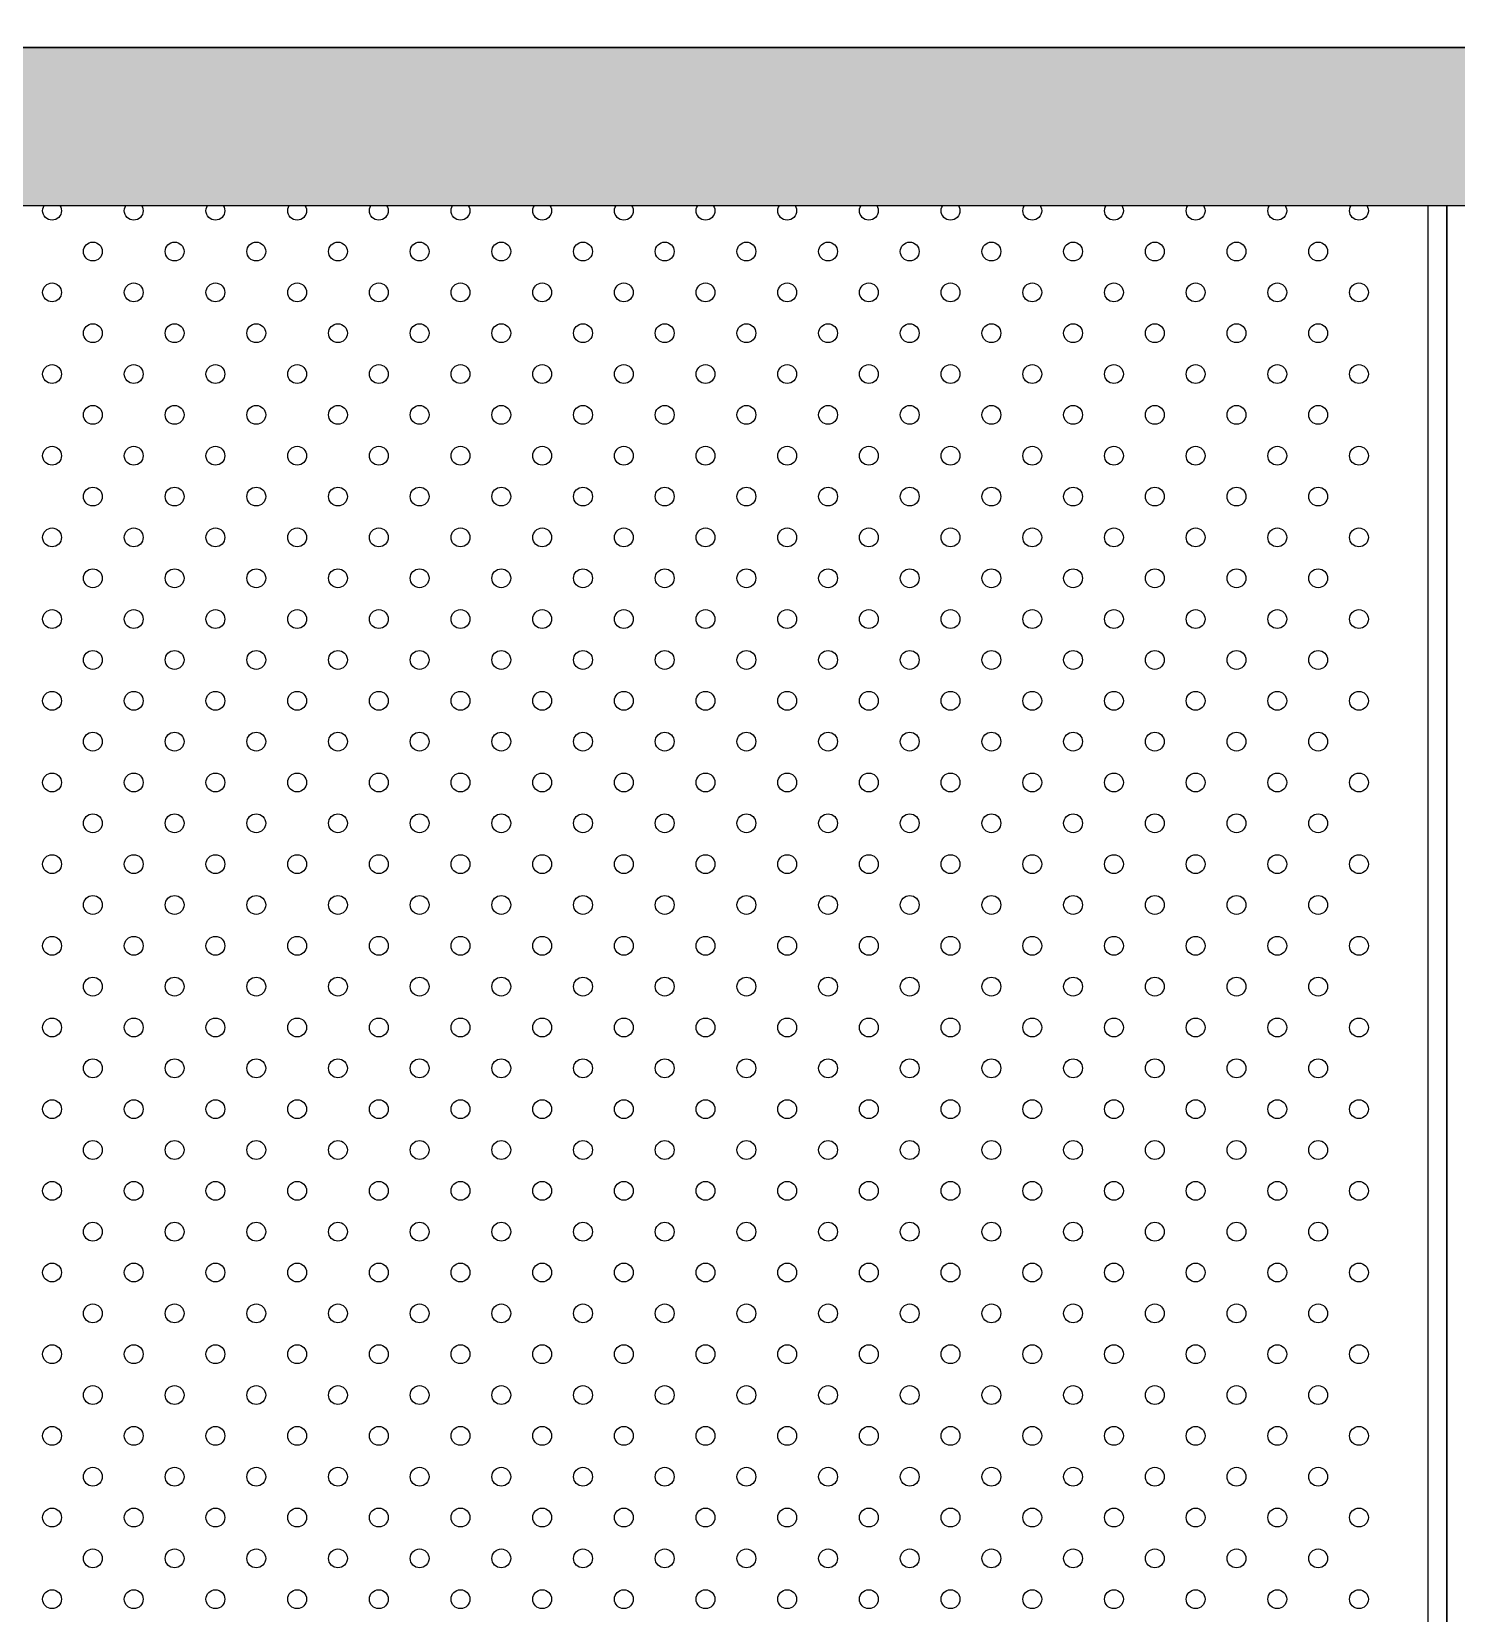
# Model space of a CAD drawing. Header units: millimetres. Extents: x 28487 to 58856, y 2691 to 22893.
# Drawn here: x 29448.9 to 29675.7, y 6700.3 to 6952 of the extents above; entities that cross this region are included whole.
import ezdxf
from ezdxf.xclip import XClip

# ---------------------------------------------------------------- set-up
doc = ezdxf.new("R2010")
doc.units = ezdxf.units.MM
doc.header["$XCLIPFRAME"] = 0
for name, color, linetype in [('0-LOCK', 251, 'Continuous'), ('000 - EX D I M', 251, 'Continuous'), ('000 - H A T C H', 9, 'Continuous'), ('000_CLIP-IN_ACESSORIES_SUB_COLOR_1', 1, 'Continuous'), ('000_CLIP-IN_PANEL_MAIN_COLOR_1', 3, 'Continuous'), ('000_CLIP-IN_PANEL_SUB_COLOR_2', 1, 'Continuous'), ('000_CLIP-IN_PANEL_WIPEOUT_', 250, 'Continuous')]:
    doc.layers.add(name, color=color, linetype=linetype)
doc.styles.add('Arial', font='arial.ttf')
doc.dimstyles.new('DIM 50 E-E', dxfattribs={"dimscale": 50, "dimtxt": 3, "dimasz": 2, "dimexe": 2, "dimexo": 2.5, "dimgap": 1.5, "dimtad": 1, "dimdec": 0, "dimzin": 0, "dimdsep": 46, "dimtxsty": 'Arial', "dimblk": 'ARCHTICK', "dimcen": 2, "dimclrd": 1, "dimclre": 1, "dimclrt": 3, "dimaunit": 1, "dimadec": 6, "dimazin": 0, "dimtfac": 1, "dimtdec": 0, "dimtix": 1, "dimtofl": 0, "dimtmove": 2, "dimatfit": 3, "dimfxl": 1, "dimtolj": 1, "dimtzin": 0, "dimlwd": -1, "dimlwe": -1, "dimarcsym": 0})

# ---------------------------------------------------------------- blocks, each defined once
blk = doc.blocks.new('C-2-PP00-AR-2350-01-B_20251110-161349_EX_PLAN_WALL')
at = {"color": 2}
blk.add_line((99.89999999850988, -100.0000000018626), (3099.89999999851, -100.0000000018626), dxfattribs=at)
blk = doc.blocks.new('_ArchTick')
at = {"color": 0, "linetype": 'ByBlock', "const_width": 0.15}
blk.add_lwpolyline([(-0.5, -0.5), (0.5, 0.5)], dxfattribs=at)
blk = doc.blocks.new('*D72')
at = {"layer": '000 - EX D I M', "color": 1, "transparency": 16777216}
for p, q in [((399.8999999985099, -95.00000000186265), (399.8999999985099, 141.8341406085383)), ((999.9000000022352, -95.00000000186265), (999.9000000022352, 141.8341406085383)), ((399.8999999985099, 131.8341406085383), (999.9000000022352, 131.8341406085383))]:
    blk.add_line(p, q, dxfattribs=at)
at = {"layer": 'Defpoints', "color": 0, "transparency": 16777216}
for p in [(999.9000000022352, 131.8341406085383), (399.8999999985099, -100.0000000018626), (999.9000000022352, -100.0000000018626)]:
    blk.add_point(p, dxfattribs=at)
at = {"layer": '000 - EX D I M', "color": 1, "transparency": 16777216, "xscale": 20, "yscale": 20, "zscale": 20, "rotation": 180}
blk.add_blockref('_ArchTick', (399.8999999985099, 131.8341406085383), dxfattribs=at)
at = {"layer": '000 - EX D I M', "color": 1, "transparency": 16777216, "xscale": 20, "yscale": 20, "zscale": 20}
blk.add_blockref('_ArchTick', (999.9000000022352, 131.8341406085383), dxfattribs=at)
at = {"layer": '000 - EX D I M', "color": 3, "transparency": 16777216, "insert": (699.9000000003725, 162.1513302401891), "char_height": 30, "attachment_point": 5, "style": 'Arial'}
blk.add_mtext('\\A1;600', dxfattribs=at)
blk = doc.blocks.new('*D73')
at = {"layer": '000 - EX D I M', "color": 1, "transparency": 16777216}
for p, q in [((999.9000000022352, -95.00000000186265), (999.9000000022352, 141.8341406085383)), ((1599.90000000596, -95.00000000186265), (1599.90000000596, 141.8341406085383)), ((999.9000000022352, 131.8341406085383), (1599.90000000596, 131.8341406085383))]:
    blk.add_line(p, q, dxfattribs=at)
at = {"layer": 'Defpoints', "color": 0, "transparency": 16777216}
for p in [(1599.90000000596, 131.8341406085383), (999.9000000022352, -100.0000000018626), (1599.90000000596, -100.0000000018626)]:
    blk.add_point(p, dxfattribs=at)
at = {"layer": '000 - EX D I M', "color": 1, "transparency": 16777216, "xscale": 20, "yscale": 20, "zscale": 20, "rotation": 180}
blk.add_blockref('_ArchTick', (999.9000000022352, 131.8341406085383), dxfattribs=at)
at = {"layer": '000 - EX D I M', "color": 1, "transparency": 16777216, "xscale": 20, "yscale": 20, "zscale": 20}
blk.add_blockref('_ArchTick', (1599.90000000596, 131.8341406085383), dxfattribs=at)
at = {"layer": '000 - EX D I M', "color": 3, "transparency": 16777216, "insert": (1299.900000004098, 162.1513302401891), "char_height": 30, "attachment_point": 5, "style": 'Arial'}
blk.add_mtext('\\A1;600', dxfattribs=at)
blk = doc.blocks.new('*U157')
blk.add_wipeout([(-299.9999999809079, -299.9999999943541), (300.0000000190922, -299.9999999943541), (300.0000000190922, 300.0000000056459), (-299.9999999809079, 300.0000000056459)]).dxf.layer = '000_CLIP-IN_PANEL_WIPEOUT_'
at = {"layer": '000_CLIP-IN_ACESSORIES_SUB_COLOR_1'}
blk.add_lwpolyline([(-296.9999999809079, -296.9999999943541), (297.0000000190921, -296.9999999943541), (297.0000000190921, 297.0000000056459), (-296.9999999809079, 297.0000000056459)], close=True, dxfattribs=at)
at = {"layer": '000_CLIP-IN_PANEL_MAIN_COLOR_1'}
blk.add_lwpolyline([(-299.9999999809079, -299.9999999943541), (300.0000000190921, -299.9999999943541), (300.0000000190921, 300.0000000056459), (-299.9999999809079, 300.0000000056459)], close=True, dxfattribs=at)
blk = doc.blocks.new('TYP.CLIP-IN_20251110-163539_FOR_PPLINE_C02')
blk.add_blockref('*U157', (-899.9999999999873, 900))
at = {"layer": '000_CLIP-IN_PANEL_SUB_COLOR_2'}
for centre in [(-821.9999999650609, 887.0000000039657), (-808.9999999660504, 887.0000000039657), (-795.9999999670399, 887.0000000039657), (-782.9999999680294, 887.0000000039657), (-769.999999969019, 887.0000000039657), (-756.9999999700085, 887.0000000039657), (-743.999999970998, 887.0000000039657), (-730.9999999719876, 887.0000000039657), (-717.9999999729771, 887.0000000039657), (-704.9999999739666, 887.0000000039657), (-691.9999999749562, 887.0000000039657), (-678.9999999759457, 887.0000000039657), (-665.9999999769352, 887.0000000039657), (-652.9999999779247, 887.0000000039657), (-639.9999999789143, 887.0000000039657), (-626.9999999799038, 887.0000000039657), (-613.9999999808933, 887.0000000039657), (-815.4999999655847, 880.5000000044314), (-802.4999999665743, 880.5000000044314), (-789.4999999675638, 880.5000000044314), (-776.4999999685533, 880.5000000044314), (-763.4999999695428, 880.5000000044314), (-750.4999999705324, 880.5000000044314), (-737.4999999715219, 880.5000000044314), (-724.4999999725114, 880.5000000044314), (-711.499999973501, 880.5000000044314), (-698.4999999744905, 880.5000000044314), (-685.49999997548, 880.5000000044314), (-672.4999999764696, 880.5000000044314), (-659.4999999774591, 880.5000000044314), (-646.4999999784486, 880.5000000044314), (-633.4999999794381, 880.5000000044314), (-620.4999999804277, 880.5000000044314), (-821.9999999650609, 874.0000000040458), (-808.9999999660504, 874.0000000040458), (-795.9999999670399, 874.0000000040458), (-782.9999999680294, 874.0000000040458), (-769.999999969019, 874.0000000040458), (-756.9999999700085, 874.0000000040458), (-743.999999970998, 874.0000000040458), (-730.9999999719876, 874.0000000040458), (-717.9999999729771, 874.0000000040458), (-704.9999999739666, 874.0000000040458), (-691.9999999749562, 874.0000000040458), (-678.9999999759457, 874.0000000040458), (-665.9999999769352, 874.0000000040458), (-652.9999999779247, 874.0000000040458), (-639.9999999789143, 874.0000000040458), (-626.9999999799038, 874.0000000040458), (-613.9999999808933, 874.0000000040458), (-815.4999999655847, 867.5000000045114), (-802.4999999665743, 867.5000000045114), (-789.4999999675638, 867.5000000045114), (-776.4999999685533, 867.5000000045114), (-763.4999999695428, 867.5000000045114), (-750.4999999705324, 867.5000000045114), (-737.4999999715219, 867.5000000045114), (-724.4999999725114, 867.5000000045114), (-711.499999973501, 867.5000000045114), (-698.4999999744905, 867.5000000045114), (-685.49999997548, 867.5000000045114), (-672.4999999764696, 867.5000000045114), (-659.4999999774591, 867.5000000045114), (-646.4999999784486, 867.5000000045114), (-633.4999999794381, 867.5000000045114), (-620.4999999804277, 867.5000000045114), (-821.9999999650609, 861.0000000041258), (-808.9999999660504, 861.0000000041258), (-795.9999999670399, 861.0000000041258), (-782.9999999680294, 861.0000000041258), (-769.999999969019, 861.0000000041258), (-756.9999999700085, 861.0000000041258), (-743.999999970998, 861.0000000041258), (-730.9999999719876, 861.0000000041258), (-717.9999999729771, 861.0000000041258), (-704.9999999739666, 861.0000000041258), (-691.9999999749562, 861.0000000041258), (-678.9999999759457, 861.0000000041258), (-665.9999999769352, 861.0000000041258), (-652.9999999779247, 861.0000000041258), (-639.9999999789143, 861.0000000041258), (-626.9999999799038, 861.0000000041258), (-613.9999999808933, 861.0000000041258), (-815.4999999655847, 854.5000000045915), (-802.4999999665743, 854.5000000045915), (-789.4999999675638, 854.5000000045915), (-776.4999999685533, 854.5000000045915), (-763.4999999695428, 854.5000000045915), (-750.4999999705324, 854.5000000045915), (-737.4999999715219, 854.5000000045915), (-724.4999999725114, 854.5000000045915), (-711.499999973501, 854.5000000045915), (-698.4999999744905, 854.5000000045915), (-685.49999997548, 854.5000000045915), (-672.4999999764696, 854.5000000045915), (-659.4999999774591, 854.5000000045915), (-646.4999999784486, 854.5000000045915), (-633.4999999794381, 854.5000000045915), (-620.4999999804277, 854.5000000045915), (-821.9999999650609, 848.0000000042058), (-808.9999999660504, 848.0000000042058), (-795.9999999670399, 848.0000000042058), (-782.9999999680294, 848.0000000042058), (-769.999999969019, 848.0000000042058), (-756.9999999700085, 848.0000000042058), (-743.999999970998, 848.0000000042058), (-730.9999999719876, 848.0000000042058), (-717.9999999729771, 848.0000000042058), (-704.9999999739666, 848.0000000042058), (-691.9999999749562, 848.0000000042058), (-678.9999999759457, 848.0000000042058), (-665.9999999769352, 848.0000000042058), (-652.9999999779247, 848.0000000042058), (-639.9999999789143, 848.0000000042058), (-626.9999999799038, 848.0000000042058), (-613.9999999808933, 848.0000000042058), (-815.4999999655847, 841.5000000046715), (-802.4999999665743, 841.5000000046715), (-789.4999999675638, 841.5000000046715), (-776.4999999685533, 841.5000000046715), (-763.4999999695428, 841.5000000046715), (-750.4999999705324, 841.5000000046715), (-737.4999999715219, 841.5000000046715), (-724.4999999725114, 841.5000000046715), (-711.499999973501, 841.5000000046715), (-698.4999999744905, 841.5000000046715), (-685.49999997548, 841.5000000046715), (-672.4999999764696, 841.5000000046715), (-659.4999999774591, 841.5000000046715), (-646.4999999784486, 841.5000000046715), (-633.4999999794381, 841.5000000046715), (-620.4999999804277, 841.5000000046715), (-821.9999999650609, 835.0000000042859), (-808.9999999660504, 835.0000000042859), (-795.9999999670399, 835.0000000042859), (-782.9999999680294, 835.0000000042859), (-769.999999969019, 835.0000000042859), (-756.9999999700085, 835.0000000042859), (-743.999999970998, 835.0000000042859), (-730.9999999719876, 835.0000000042859), (-717.9999999729771, 835.0000000042859), (-704.9999999739666, 835.0000000042859), (-691.9999999749562, 835.0000000042859), (-678.9999999759457, 835.0000000042859), (-665.9999999769352, 835.0000000042859), (-652.9999999779247, 835.0000000042859), (-639.9999999789143, 835.0000000042859), (-626.9999999799038, 835.0000000042859), (-613.9999999808933, 835.0000000042859), (-815.4999999655847, 828.5000000047515), (-802.4999999665743, 828.5000000047515), (-789.4999999675638, 828.5000000047515), (-776.4999999685533, 828.5000000047515), (-763.4999999695428, 828.5000000047515), (-750.4999999705324, 828.5000000047515), (-737.4999999715219, 828.5000000047515), (-724.4999999725114, 828.5000000047515), (-711.499999973501, 828.5000000047515), (-698.4999999744905, 828.5000000047515), (-685.49999997548, 828.5000000047515), (-672.4999999764696, 828.5000000047515), (-659.4999999774591, 828.5000000047515), (-646.4999999784486, 828.5000000047515), (-633.4999999794381, 828.5000000047515), (-620.4999999804277, 828.5000000047515), (-821.9999999650609, 822.0000000043659), (-808.9999999660504, 822.0000000043659), (-795.9999999670399, 822.0000000043659), (-782.9999999680294, 822.0000000043659), (-769.999999969019, 822.0000000043659), (-756.9999999700085, 822.0000000043659), (-743.999999970998, 822.0000000043659), (-730.9999999719876, 822.0000000043659), (-717.9999999729771, 822.0000000043659), (-704.9999999739666, 822.0000000043659), (-691.9999999749562, 822.0000000043659), (-678.9999999759457, 822.0000000043659), (-665.9999999769352, 822.0000000043659), (-652.9999999779247, 822.0000000043659), (-639.9999999789143, 822.0000000043659), (-626.9999999799038, 822.0000000043659), (-613.9999999808933, 822.0000000043659), (-815.4999999655847, 815.5000000048316), (-802.4999999665743, 815.5000000048316), (-789.4999999675638, 815.5000000048316), (-776.4999999685533, 815.5000000048316), (-763.4999999695428, 815.5000000048316), (-750.4999999705324, 815.5000000048316), (-737.4999999715219, 815.5000000048316), (-724.4999999725114, 815.5000000048316), (-711.499999973501, 815.5000000048316), (-698.4999999744905, 815.5000000048316), (-685.49999997548, 815.5000000048316), (-672.4999999764696, 815.5000000048316), (-659.4999999774591, 815.5000000048316), (-646.4999999784486, 815.5000000048316), (-633.4999999794381, 815.5000000048316), (-620.4999999804277, 815.5000000048316), (-821.9999999650609, 809.000000004446), (-808.9999999660504, 809.000000004446), (-795.9999999670399, 809.000000004446), (-782.9999999680294, 809.000000004446), (-769.999999969019, 809.000000004446), (-756.9999999700085, 809.000000004446), (-743.999999970998, 809.000000004446), (-730.9999999719876, 809.000000004446), (-717.9999999729771, 809.000000004446), (-704.9999999739666, 809.000000004446), (-691.9999999749562, 809.000000004446), (-678.9999999759457, 809.000000004446), (-665.9999999769352, 809.000000004446), (-652.9999999779247, 809.000000004446), (-639.9999999789143, 809.000000004446), (-626.9999999799038, 809.000000004446), (-613.9999999808933, 809.000000004446), (-815.4999999655847, 802.5000000049116), (-802.4999999665743, 802.5000000049116), (-789.4999999675638, 802.5000000049116), (-776.4999999685533, 802.5000000049116), (-763.4999999695428, 802.5000000049116), (-750.4999999705324, 802.5000000049116), (-737.4999999715219, 802.5000000049116), (-724.4999999725114, 802.5000000049116), (-711.499999973501, 802.5000000049116), (-698.4999999744905, 802.5000000049116), (-685.49999997548, 802.5000000049116), (-672.4999999764696, 802.5000000049116), (-659.4999999774591, 802.5000000049116), (-646.4999999784486, 802.5000000049116), (-633.4999999794381, 802.5000000049116), (-620.4999999804277, 802.5000000049116), (-821.9999999650609, 796.000000004526), (-808.9999999660504, 796.000000004526), (-795.9999999670399, 796.000000004526), (-782.9999999680294, 796.000000004526), (-769.999999969019, 796.000000004526), (-756.9999999700085, 796.000000004526), (-743.999999970998, 796.000000004526), (-730.9999999719876, 796.000000004526), (-717.9999999729771, 796.000000004526), (-704.9999999739666, 796.000000004526), (-691.9999999749562, 796.000000004526), (-678.9999999759457, 796.000000004526), (-665.9999999769352, 796.000000004526), (-652.9999999779247, 796.000000004526), (-639.9999999789143, 796.000000004526), (-626.9999999799038, 796.000000004526), (-613.9999999808933, 796.000000004526), (-815.4999999655847, 789.5000000049916), (-802.4999999665743, 789.5000000049916), (-789.4999999675638, 789.5000000049916), (-776.4999999685533, 789.5000000049916), (-763.4999999695428, 789.5000000049916), (-750.4999999705324, 789.5000000049916), (-737.4999999715219, 789.5000000049916), (-724.4999999725114, 789.5000000049916), (-711.499999973501, 789.5000000049916), (-698.4999999744905, 789.5000000049916), (-685.49999997548, 789.5000000049916), (-672.4999999764696, 789.5000000049916), (-659.4999999774591, 789.5000000049916), (-646.4999999784486, 789.5000000049916), (-633.4999999794381, 789.5000000049916), (-620.4999999804277, 789.5000000049916), (-821.9999999650609, 783.000000004606), (-808.9999999660504, 783.000000004606), (-795.9999999670399, 783.000000004606), (-782.9999999680294, 783.000000004606), (-769.999999969019, 783.000000004606), (-756.9999999700085, 783.000000004606), (-743.999999970998, 783.000000004606), (-730.9999999719876, 783.000000004606), (-717.9999999729771, 783.000000004606), (-704.9999999739666, 783.000000004606), (-691.9999999749562, 783.000000004606), (-678.9999999759457, 783.000000004606), (-665.9999999769352, 783.000000004606), (-652.9999999779247, 783.000000004606), (-639.9999999789143, 783.000000004606), (-626.9999999799038, 783.000000004606), (-613.9999999808933, 783.000000004606), (-815.4999999655847, 776.5000000050717), (-802.4999999665743, 776.5000000050717), (-789.4999999675638, 776.5000000050717), (-776.4999999685533, 776.5000000050717), (-763.4999999695428, 776.5000000050717), (-750.4999999705324, 776.5000000050717), (-737.4999999715219, 776.5000000050717), (-724.4999999725114, 776.5000000050717), (-711.499999973501, 776.5000000050717), (-698.4999999744905, 776.5000000050717), (-685.49999997548, 776.5000000050717), (-672.4999999764696, 776.5000000050717), (-659.4999999774591, 776.5000000050717), (-646.4999999784486, 776.5000000050717), (-633.4999999794381, 776.5000000050717), (-620.4999999804277, 776.5000000050717), (-821.9999999650609, 770.0000000046861), (-808.9999999660504, 770.0000000046861), (-795.9999999670399, 770.0000000046861), (-782.9999999680294, 770.0000000046861), (-769.999999969019, 770.0000000046861), (-756.9999999700085, 770.0000000046861), (-743.999999970998, 770.0000000046861), (-730.9999999719876, 770.0000000046861), (-717.9999999729771, 770.0000000046861), (-704.9999999739666, 770.0000000046861), (-691.9999999749562, 770.0000000046861), (-678.9999999759457, 770.0000000046861), (-665.9999999769352, 770.0000000046861), (-652.9999999779247, 770.0000000046861), (-639.9999999789143, 770.0000000046861), (-626.9999999799038, 770.0000000046861), (-613.9999999808933, 770.0000000046861), (-815.4999999655847, 763.5000000051517), (-802.4999999665743, 763.5000000051517), (-789.4999999675638, 763.5000000051517), (-776.4999999685533, 763.5000000051517), (-763.4999999695428, 763.5000000051517), (-750.4999999705324, 763.5000000051517), (-737.4999999715219, 763.5000000051517), (-724.4999999725114, 763.5000000051517), (-711.499999973501, 763.5000000051517), (-698.4999999744905, 763.5000000051517), (-685.49999997548, 763.5000000051517), (-672.4999999764696, 763.5000000051517), (-659.4999999774591, 763.5000000051517), (-646.4999999784486, 763.5000000051517), (-633.4999999794381, 763.5000000051517), (-620.4999999804277, 763.5000000051517), (-821.9999999650609, 757.0000000047661), (-808.9999999660504, 757.0000000047661), (-795.9999999670399, 757.0000000047661), (-782.9999999680294, 757.0000000047661), (-769.999999969019, 757.0000000047661), (-756.9999999700085, 757.0000000047661), (-743.999999970998, 757.0000000047661), (-730.9999999719876, 757.0000000047661), (-717.9999999729771, 757.0000000047661), (-704.9999999739666, 757.0000000047661), (-691.9999999749562, 757.0000000047661), (-678.9999999759457, 757.0000000047661), (-665.9999999769352, 757.0000000047661), (-652.9999999779247, 757.0000000047661), (-639.9999999789143, 757.0000000047661), (-626.9999999799038, 757.0000000047661), (-613.9999999808933, 757.0000000047661), (-815.4999999655847, 750.5000000052318), (-802.4999999665743, 750.5000000052318), (-789.4999999675638, 750.5000000052318), (-776.4999999685533, 750.5000000052318), (-763.4999999695428, 750.5000000052318), (-750.4999999705324, 750.5000000052318), (-737.4999999715219, 750.5000000052318), (-724.4999999725114, 750.5000000052318), (-711.499999973501, 750.5000000052318), (-698.4999999744905, 750.5000000052318), (-685.49999997548, 750.5000000052318), (-672.4999999764696, 750.5000000052318), (-659.4999999774591, 750.5000000052318), (-646.4999999784486, 750.5000000052318), (-633.4999999794381, 750.5000000052318), (-620.4999999804277, 750.5000000052318), (-821.9999999650609, 744.0000000048461), (-808.9999999660504, 744.0000000048461), (-795.9999999670399, 744.0000000048461), (-782.9999999680294, 744.0000000048461), (-769.999999969019, 744.0000000048461), (-756.9999999700085, 744.0000000048461), (-743.999999970998, 744.0000000048461), (-730.9999999719876, 744.0000000048461), (-717.9999999729771, 744.0000000048461), (-704.9999999739666, 744.0000000048461), (-691.9999999749562, 744.0000000048461), (-678.9999999759457, 744.0000000048461), (-665.9999999769352, 744.0000000048461), (-652.9999999779247, 744.0000000048461), (-639.9999999789143, 744.0000000048461), (-626.9999999799038, 744.0000000048461), (-613.9999999808933, 744.0000000048461), (-815.4999999655847, 737.5000000053118), (-802.4999999665743, 737.5000000053118), (-789.4999999675638, 737.5000000053118), (-776.4999999685533, 737.5000000053118), (-763.4999999695428, 737.5000000053118), (-750.4999999705324, 737.5000000053118), (-737.4999999715219, 737.5000000053118), (-724.4999999725114, 737.5000000053118), (-711.499999973501, 737.5000000053118), (-698.4999999744905, 737.5000000053118), (-685.49999997548, 737.5000000053118), (-672.4999999764696, 737.5000000053118), (-659.4999999774591, 737.5000000053118), (-646.4999999784486, 737.5000000053118), (-633.4999999794381, 737.5000000053118), (-620.4999999804277, 737.5000000053118), (-821.9999999650609, 731.0000000049262), (-808.9999999660504, 731.0000000049262), (-795.9999999670399, 731.0000000049262), (-782.9999999680294, 731.0000000049262), (-769.999999969019, 731.0000000049262), (-756.9999999700085, 731.0000000049262), (-743.999999970998, 731.0000000049262), (-730.9999999719876, 731.0000000049262), (-717.9999999729771, 731.0000000049262), (-704.9999999739666, 731.0000000049262), (-691.9999999749562, 731.0000000049262), (-678.9999999759457, 731.0000000049262), (-665.9999999769352, 731.0000000049262), (-652.9999999779247, 731.0000000049262), (-639.9999999789143, 731.0000000049262), (-626.9999999799038, 731.0000000049262), (-613.9999999808933, 731.0000000049262), (-815.4999999655847, 724.5000000053919), (-802.4999999665743, 724.5000000053918), (-789.4999999675638, 724.5000000053918), (-776.4999999685533, 724.5000000053918), (-763.4999999695428, 724.5000000053918), (-750.4999999705324, 724.5000000053918), (-737.4999999715219, 724.5000000053918), (-724.4999999725114, 724.5000000053918), (-711.499999973501, 724.5000000053918), (-698.4999999744905, 724.5000000053918), (-685.49999997548, 724.5000000053918), (-672.4999999764696, 724.5000000053918), (-659.4999999774591, 724.5000000053918), (-646.4999999784486, 724.5000000053918), (-633.4999999794381, 724.5000000053918), (-620.4999999804277, 724.5000000053918), (-821.9999999650609, 718.0000000050063), (-808.9999999660504, 718.0000000050062), (-795.9999999670399, 718.0000000050062), (-782.9999999680294, 718.0000000050062), (-769.999999969019, 718.0000000050062), (-756.9999999700085, 718.0000000050062), (-743.999999970998, 718.0000000050062), (-730.9999999719876, 718.0000000050062), (-717.9999999729771, 718.0000000050062), (-704.9999999739666, 718.0000000050062), (-691.9999999749562, 718.0000000050062), (-678.9999999759457, 718.0000000050062), (-665.9999999769352, 718.0000000050062), (-652.9999999779247, 718.0000000050062), (-639.9999999789143, 718.0000000050062), (-626.9999999799038, 718.0000000050062), (-613.9999999808933, 718.0000000050062), (-815.4999999655847, 711.500000005472), (-802.4999999665743, 711.5000000054719), (-789.4999999675638, 711.5000000054719), (-776.4999999685533, 711.5000000054719), (-763.4999999695428, 711.5000000054719), (-750.4999999705324, 711.5000000054719), (-737.4999999715219, 711.5000000054719), (-724.4999999725114, 711.5000000054719), (-711.499999973501, 711.5000000054719), (-698.4999999744905, 711.5000000054719), (-685.49999997548, 711.5000000054719), (-672.4999999764696, 711.5000000054719), (-659.4999999774591, 711.5000000054719), (-646.4999999784486, 711.5000000054719), (-633.4999999794381, 711.5000000054719), (-620.4999999804277, 711.5000000054719), (-821.9999999650609, 705.0000000050863), (-808.9999999660504, 705.0000000050862), (-795.9999999670399, 705.0000000050862), (-782.9999999680294, 705.0000000050862), (-769.999999969019, 705.0000000050862), (-756.9999999700085, 705.0000000050862), (-743.999999970998, 705.0000000050862), (-730.9999999719876, 705.0000000050862), (-717.9999999729771, 705.0000000050862), (-704.9999999739666, 705.0000000050862), (-691.9999999749562, 705.0000000050862), (-678.9999999759457, 705.0000000050862), (-665.9999999769352, 705.0000000050862), (-652.9999999779247, 705.0000000050862), (-639.9999999789143, 705.0000000050862), (-626.9999999799038, 705.0000000050862), (-613.9999999808933, 705.0000000050862), (-815.4999999655847, 698.500000005552), (-802.4999999665743, 698.5000000055519), (-789.4999999675638, 698.5000000055519), (-776.4999999685533, 698.5000000055519), (-763.4999999695428, 698.5000000055519), (-750.4999999705324, 698.5000000055519), (-737.4999999715219, 698.5000000055519), (-724.4999999725114, 698.5000000055519), (-711.499999973501, 698.5000000055519), (-698.4999999744905, 698.5000000055519), (-685.49999997548, 698.5000000055519), (-672.4999999764696, 698.5000000055519), (-659.4999999774591, 698.5000000055519), (-646.4999999784486, 698.5000000055519), (-633.4999999794381, 698.5000000055519), (-620.4999999804277, 698.5000000055519), (-821.9999999650609, 692.0000000051664), (-808.9999999660504, 692.0000000051663), (-795.9999999670399, 692.0000000051663), (-782.9999999680294, 692.0000000051663), (-769.999999969019, 692.0000000051663), (-756.9999999700085, 692.0000000051663), (-743.999999970998, 692.0000000051663), (-730.9999999719876, 692.0000000051663), (-717.9999999729771, 692.0000000051663), (-704.9999999739666, 692.0000000051663), (-691.9999999749562, 692.0000000051663), (-678.9999999759457, 692.0000000051663), (-665.9999999769352, 692.0000000051663), (-652.9999999779247, 692.0000000051663), (-639.9999999789143, 692.0000000051663), (-626.9999999799038, 692.0000000051663), (-613.9999999808933, 692.0000000051663), (-815.4999999655847, 685.500000005632), (-802.4999999665743, 685.5000000056319), (-789.4999999675638, 685.5000000056319), (-776.4999999685533, 685.5000000056319), (-763.4999999695428, 685.5000000056319), (-750.4999999705324, 685.5000000056319), (-737.4999999715219, 685.5000000056319), (-724.4999999725114, 685.5000000056319), (-711.499999973501, 685.5000000056319), (-698.4999999744905, 685.5000000056319), (-685.49999997548, 685.5000000056319), (-672.4999999764696, 685.5000000056319), (-659.4999999774591, 685.5000000056319), (-646.4999999784486, 685.5000000056319), (-633.4999999794381, 685.5000000056319), (-620.4999999804277, 685.5000000056319), (-821.9999999650609, 679.0000000052464), (-808.9999999660504, 679.0000000052463), (-795.9999999670399, 679.0000000052463), (-782.9999999680294, 679.0000000052463), (-769.999999969019, 679.0000000052463), (-756.9999999700085, 679.0000000052463), (-743.999999970998, 679.0000000052463), (-730.9999999719876, 679.0000000052463), (-717.9999999729771, 679.0000000052463), (-704.9999999739666, 679.0000000052463), (-691.9999999749562, 679.0000000052463), (-678.9999999759457, 679.0000000052463), (-665.9999999769352, 679.0000000052463), (-652.9999999779247, 679.0000000052463), (-639.9999999789143, 679.0000000052463), (-626.9999999799038, 679.0000000052463), (-613.9999999808933, 679.0000000052463), (-815.4999999655847, 672.5000000057121), (-802.4999999665743, 672.500000005712), (-789.4999999675638, 672.500000005712), (-776.4999999685533, 672.500000005712), (-763.4999999695428, 672.500000005712), (-750.4999999705324, 672.500000005712), (-737.4999999715219, 672.500000005712), (-724.4999999725114, 672.500000005712), (-711.499999973501, 672.500000005712), (-698.4999999744905, 672.500000005712), (-685.49999997548, 672.500000005712), (-672.4999999764696, 672.500000005712), (-659.4999999774591, 672.500000005712), (-646.4999999784486, 672.500000005712), (-633.4999999794381, 672.500000005712), (-620.4999999804277, 672.500000005712), (-821.9999999650609, 666.0000000053265), (-808.9999999660504, 666.0000000053263), (-795.9999999670399, 666.0000000053263), (-782.9999999680294, 666.0000000053263), (-769.999999969019, 666.0000000053263), (-756.9999999700085, 666.0000000053263), (-743.999999970998, 666.0000000053263), (-730.9999999719876, 666.0000000053263), (-717.9999999729771, 666.0000000053263), (-704.9999999739666, 666.0000000053263), (-691.9999999749562, 666.0000000053263), (-678.9999999759457, 666.0000000053263), (-665.9999999769352, 666.0000000053263), (-652.9999999779247, 666.0000000053263), (-639.9999999789143, 666.0000000053263), (-626.9999999799038, 666.0000000053263), (-613.9999999808933, 666.0000000053263), (-815.4999999655847, 659.5000000057921), (-802.4999999665743, 659.5000000057921), (-789.4999999675638, 659.500000005792), (-776.4999999685533, 659.500000005792), (-763.4999999695428, 659.500000005792), (-750.4999999705324, 659.500000005792), (-737.4999999715219, 659.500000005792), (-724.4999999725114, 659.500000005792), (-711.499999973501, 659.500000005792), (-698.4999999744905, 659.500000005792), (-685.49999997548, 659.500000005792), (-672.4999999764696, 659.500000005792), (-659.4999999774591, 659.500000005792), (-646.4999999784486, 659.500000005792), (-633.4999999794381, 659.500000005792), (-620.4999999804277, 659.500000005792), (-821.9999999650609, 653.0000000054065), (-808.9999999660504, 653.0000000054065), (-795.9999999670399, 653.0000000054064), (-782.9999999680294, 653.0000000054064), (-769.999999969019, 653.0000000054064), (-756.9999999700085, 653.0000000054064), (-743.999999970998, 653.0000000054064), (-730.9999999719876, 653.0000000054064), (-717.9999999729771, 653.0000000054064), (-704.9999999739666, 653.0000000054064), (-691.9999999749562, 653.0000000054064), (-678.9999999759457, 653.0000000054064), (-665.9999999769352, 653.0000000054064), (-652.9999999779247, 653.0000000054064), (-639.9999999789143, 653.0000000054064), (-626.9999999799038, 653.0000000054064), (-613.9999999808933, 653.0000000054064)]:
    blk.add_circle(centre, 1.50000000030559, dxfattribs=at)
blk.add_blockref('*U157', (-299.9999999999873, 900))
at = {"color": 1}
blk.add_lwpolyline([(-1500.000000000005, -900.0000000000002), (1499.999999999995, -900.0000000000002), (1499.999999999995, 899.9999999999998), (-1500.000000000005, 899.9999999999998)], close=True, dxfattribs=at)
blk = doc.blocks.new('*U165')
blk.add_wipeout([(-1.5916157281026244e-12, 1800.0000000056457), (25.14999999948327, 1774.8500000061608), (2974.8500000005133, 1774.85000000616), (2999.9999999999973, 1800.0000000056439)])
at = {"layer": '000 - H A T C H'}
h = blk.add_hatch(dxfattribs=at)
h.set_pattern_fill('DOTS', color=8)
h.set_pattern_definition([(0, (2920.000000000372, 1719.70000000602), (0.79375, 1.5875), [0, -1.5875])])
h.paths.add_polyline_path([(-1.584510300750818e-12, 1800.000000005645), (25.14999999948329, 1774.850000006161), (2974.850000000512, 1774.850000006159), (2999.999999999997, 1800.000000005644)])
at = {"layer": '000_CLIP-IN_ACESSORIES_SUB_COLOR_1'}
blk.add_lwpolyline([(-1.584510300750818e-12, 1800.000000005645), (25.14999999948329, 1774.850000006161), (2974.850000000512, 1774.850000006159), (2999.999999999997, 1800.000000005644)], close=True, dxfattribs=at)
blk = doc.blocks.new('C-2-PP00-AR-2350-01-B_20251110-161513_EX_DIM')
at = {"layer": '000 - EX D I M'}
for base, p1, p2, picture, middle in [((999.9000000022352, 131.8341406085383), (399.8999999985099, -100.0000000018626), (999.9000000022352, -100.0000000018626), '*D72', (699.9000000003725, 162.1513302401891)), ((1599.90000000596, 131.8341406085383), (999.9000000022352, -100.0000000018626), (1599.90000000596, -100.0000000018626), '*D73', (1299.900000004098, 162.1513302401891))]:
    dim = blk.add_linear_dim(base=base, p1=p1, p2=p2, dimstyle='DIM 50 E-E', override={"dimscale": 10, "dimexe": 1, "dimexo": 0.5}, dxfattribs=at)
    dim.commit()
    dim.dimension.update_dxf_attribs({"geometry": picture, "text_midpoint": middle})

msp = doc.modelspace()

# ---------------------------------------------------------------- linework, layer by layer
at = {"color": 1}
for points in [[(28774.19376743099, 5149.507187225332), (31774.19376743099, 5149.507187225332), (31774.19376743099, 6949.507187225332), (28774.19376743099, 6949.507187225332)], [(31774.19376743099, 6949.507187225332), (28774.19376743099, 6949.507187225332), (28774.19376743099, 5149.507187225332), (31774.19376743099, 5149.507187225332)]]:
    msp.add_lwpolyline(points, close=True, dxfattribs=at)
at = {"layer": '0-LOCK', "color": 1}
msp.add_lwpolyline([(31774.19376743099, 6949.507187225332), (28774.19376743099, 6949.507187225332), (28774.19376743099, 5149.507187225332), (31774.19376743099, 5149.507187225332), (31774.19376743099, 6949.507187225332)], close=True, dxfattribs=at)

# ---------------------------------------------------------------- block references
msp.add_blockref('C-2-PP00-AR-2350-01-B_20251110-161513_EX_DIM', (28674.29376743248, 7049.507187227195), dxfattribs=at)

# ---------------------------------------------------------------- next in the draw order: block references
ref = msp.add_blockref('TYP.CLIP-IN_20251110-163539_FOR_PPLINE_C02', (30274.19376743099, 6049.507187225332))
XClip(ref).set_block_clipping_path([(-282.68779524376805, 900), (-223.18339045674657, 832.6495614811274), (-165.36632818719954, 763.8467580420993), (-109.80349577390734, 693.213698009692), (-57.26516429404728, 620.3072487909112), (-8.837836409467855, 544.6152677974969), (33.8958859084305, 465.5825236794426), (68.58731263489244, 382.7285890232133), (91.81404162282342, 296.0033926673359), (99.11951014829174, 206.58459383355512), (86.40570524597206, 117.83285936500943), (52.862869135562505, 34.680513650508146), (2.1393321508003282, -39.342686533139386), (-59.147897147689946, -105.01062778866526), (-125.92358849422817, -165.13600299405698), (-195.55225704707846, -221.9520193781318), (-266.43158291184955, -277.20796639785476), (-337.29998646134845, -332.4777616231722), (-406.777330436129, -389.47812093195444), (-472.7267725019301, -450.4959168526657), (-530.62628840447, -519.0864641235012), (-568.3121206018877, -600.072031302193), (-564.161007109029, -688.8543593628619), (-524.2432105395092, -768.9789761158363), (-467.1353885997778, -838.2493669942533), (-401.88035284295984, -900.0000000000355), (-1500.0000000000073, -899.9999999943539), (-1500, 900.0000000056461)])

# ---------------------------------------------------------------- next in the draw order: linework, layer by layer
at = {"color": 1}
msp.add_lwpolyline([(28774.19376743098, 5149.507187230978), (28774.19376743099, 6949.507187230978), (29991.50597218722, 6949.507187225332), (30051.01037697424, 6882.156748706459), (30108.82743924379, 6813.353945267431), (30164.39027165708, 6742.720885235024), (30216.92860313694, 6669.814436016243), (30265.35593102152, 6594.122455022829), (30308.08965333942, 6515.089710904775), (30342.78108006588, 6432.235776248545), (30366.00780905381, 6345.510579892668), (30373.31327757928, 6256.091781058887), (30360.59947267696, 6167.340046590341), (30327.05663656655, 6084.18770087584)], dxfattribs=at)

# ---------------------------------------------------------------- next in the draw order: block references
ref = msp.add_blockref('*U165', (28774.19376743099, 5149.507187225333))
XClip(ref).set_block_clipping_path([(1217.312204756232, 1799.999999999999), (1276.8166095432534, 1732.6495614811265), (1334.6336718128005, 1663.8467580420984), (1390.1965042260927, 1593.2136980096911), (1442.7348357059527, 1520.3072487909103), (1491.1621635905321, 1444.615267797496), (1533.8958859084305, 1365.5825236794417), (1568.5873126348924, 1282.7285890232124), (1591.8140416228234, 1196.003392667335), (1599.1195101482917, 1106.5845938335542), (1586.405705245972, 1017.8328593650085), (1552.8628691355625, 934.6805136505072), (1502.1393321508003, 860.6573134668597), (1440.85210285231, 794.9893722113338), (1374.0764115057718, 734.8639970059421), (1304.4477429529215, 678.0479806218673), (1233.5684170881505, 622.7920336021443), (1162.7000135386515, 567.5222383768269), (1093.222669563871, 510.52187906804465), (1027.27322749807, 449.5040831473334), (969.37371159553, 380.9135358764979), (931.6878793981123, 299.92796869780614), (935.838992890971, 211.14564063713715), (975.7567894604908, 131.0210238841628), (1032.8646114002222, 61.75063300574584), (1098.1196471570402, -3.637978807091713e-11), (-7.275957614183426e-12, 5.6452336139045656e-09), (-0.17826429952765466, 1800.3214269178197)])

# ---------------------------------------------------------------- next in the draw order: block references
at = {"layer": '0-LOCK', "color": 1}
msp.add_blockref('C-2-PP00-AR-2350-01-B_20251110-161349_EX_PLAN_WALL', (28674.29376743248, 7049.507187227195), dxfattribs=at)

doc.saveas('drawing.dxf')
